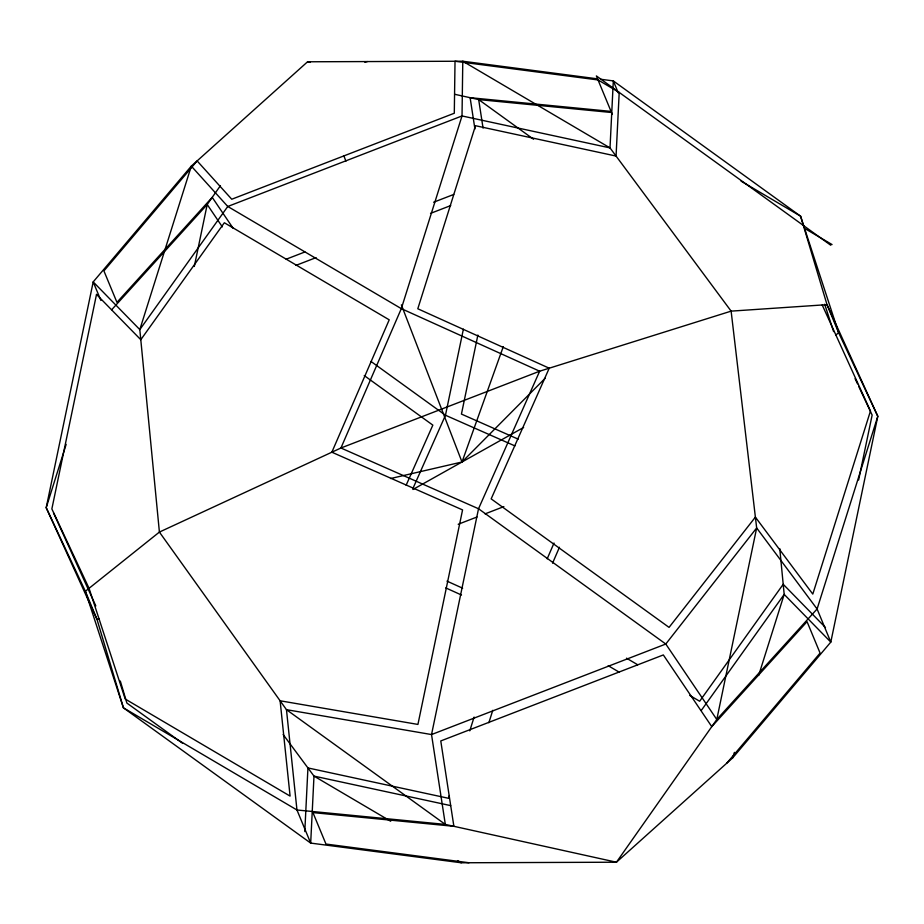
<?xml version="1.0" encoding="UTF-8"?>
<svg xmlns="http://www.w3.org/2000/svg" width="924" height="924" viewBox="0 0 924 924"><rect width="100%" height="100%" fill="white"/><g stroke="black" fill="none" stroke-linecap="round" stroke-linejoin="round"><path stroke-width="1.39" d="M304.793 831.577L307.935 767.936L448.521 798.29L449.387 795.541M194.306 266.459L207.207 204.493L220.432 185.678M463.386 329.163L445.472 415.246L412.866 488.611M477.881 335.054L461.434 414.079L518.202 439.154M858.627 479.995L872.141 415.072L858.731 386.451M66.147 444.398L46.2 507.703L96.985 619.346L123.412 707.819L310.683 843.092L461.215 862.773L616.435 862.219L732.686 757.876L830.803 642.099L877.8 416.297L827.015 304.654L800.588 216.181L613.317 80.908L600.438 79.221M469.773 730.849L474.104 717.082M488.865 722.718L492.769 710.325M732.686 757.876L734.418 752.379M758.65 675.444L784.187 594.398L779.752 548.556M503.28 346.673L462 462L390.552 478.54M547.181 558.824L554.019 543.046M552.564 563.143L559.447 547.262M406.133 485.239L432.836 425.132L364.241 375.571M701.258 710.487L784.187 594.398L830.803 642.099L817.093 608.985L756.664 527.962L731.127 311.134L610.013 147.898L462.785 61.227L307.565 61.781L191.314 166.124L93.197 281.901L46.2 507.703L85.355 591.268L96.985 619.346L99.388 619.184M726.876 763.085L820.085 653.095L807.056 621.656L711.78 726.645L663.328 654.943L440.771 740.944L453.88 826.31L312.936 812.6L325.964 844.051L468.976 862.75M111.735 309.69L207.207 204.493L222.349 226.9M545.183 378.251L462 462L401.374 304.874M835.874 334.962L838.646 332.732L804.561 228.378L832.062 244.56M412.947 489.489L523.619 427.454M286.151 259.217L304.92 251.963M433.622 202.229L453.73 194.456M295.911 265.407L316.1 257.6M430.538 213.375L450.727 205.578M458.2 524.266L476.992 517.001M485.054 513.883L503.846 506.618M364.818 62.22L367.382 61.561M611.064 111.4L470.12 97.69L474.924 128.99M611.515 112.509L478.678 99.584L454.712 94.294M597.574 78.852L462.785 61.227L462.023 115.95L401.316 308.639L340.933 448.001L159.402 532.074L85.355 591.268L123.412 707.819L296.962 809.99L445.322 824.416L616.435 862.219L716.793 719.507L817.093 608.985L877.8 416.297L838.646 332.732L827.015 304.654L731.127 311.134L539.651 371.205L340.933 448.001L478.528 508.754L665.788 644.028L716.793 719.507L756.664 527.962L665.788 644.028L431.531 734.557L286.463 709.667L159.402 532.074L139.813 329.602L191.314 166.124L227.766 206.479L401.316 308.639L539.651 371.205L478.528 508.754L431.531 734.557L445.322 824.416L286.463 709.667L296.962 809.99L310.683 843.092L313.987 776.102L283.148 734.534M450.704 805.624L313.987 776.102L390.702 821.263M307.565 61.781L310.349 62.393M514.922 445.911L445.472 415.246L371.032 361.469M446.985 581.127L462.647 588.207M445.738 587.895L461.515 595.021M741.083 181.15L800.588 216.181L804.123 227.015M626.518 658.188L637.676 664.76M689.743 695.402L699.653 701.247L783.206 584.28L825.479 627.523M608.223 665.707L619.38 672.279M457.507 860.591L461.215 862.773M830.78 245.253L596.361 75.918L612.323 114.46M533.575 139.247L478.678 99.584L483.056 128.113M182.698 743.381L126.888 703.072L120.305 681.023M233.218 228.424L212.22 197.355L116.944 302.344L103.915 270.905L197.124 160.915L231.751 199.238L454.296 113.236L455.024 61.25L598.036 79.949L619.207 92.423L616.065 156.064L475.479 125.71L417.798 308.766L549.226 368.202L491.164 498.868L669.057 627.384L755.382 517.117L812.797 594.097L870.466 411.03L822.221 304.978M855.07 378.644L857.507 383.841M53.534 512.97L95.819 605.925M618.26 92.827L613.317 80.908L610.013 147.898L462.023 115.95L227.766 206.479L139.813 329.602L93.197 281.901L100.878 300.439M343.844 155.798L345.923 161.169M824.682 304.25L833.61 331.601M96.512 294.41L51.859 508.928L89.05 588.299L125.214 699.029L290.09 796.095L280.111 700.785L417.925 724.428L462.566 509.921L331.855 452.206L389.212 319.82L224.347 222.753L140.794 339.72L96.512 294.41"/></g></svg>
